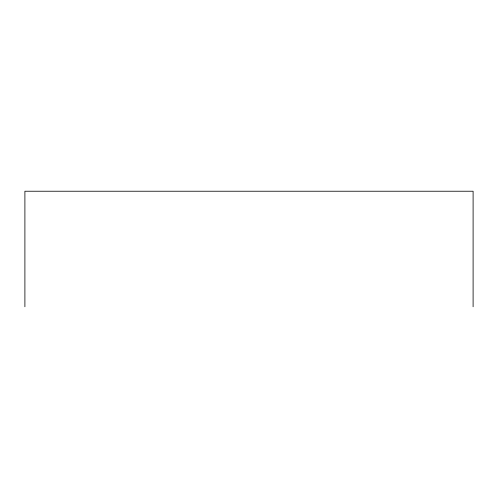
<?xml version="1.0" encoding="UTF-8"?>
<svg xmlns="http://www.w3.org/2000/svg" width="498" height="498" viewBox="0 0 498 498"><rect width="100%" height="100%" fill="white"/><g stroke="black" fill="none" stroke-linecap="round" stroke-linejoin="round"><path stroke-width="0.75" d="M473.1 306.768L473.1 191.232L24.9 191.232L24.9 306.768"/></g></svg>
